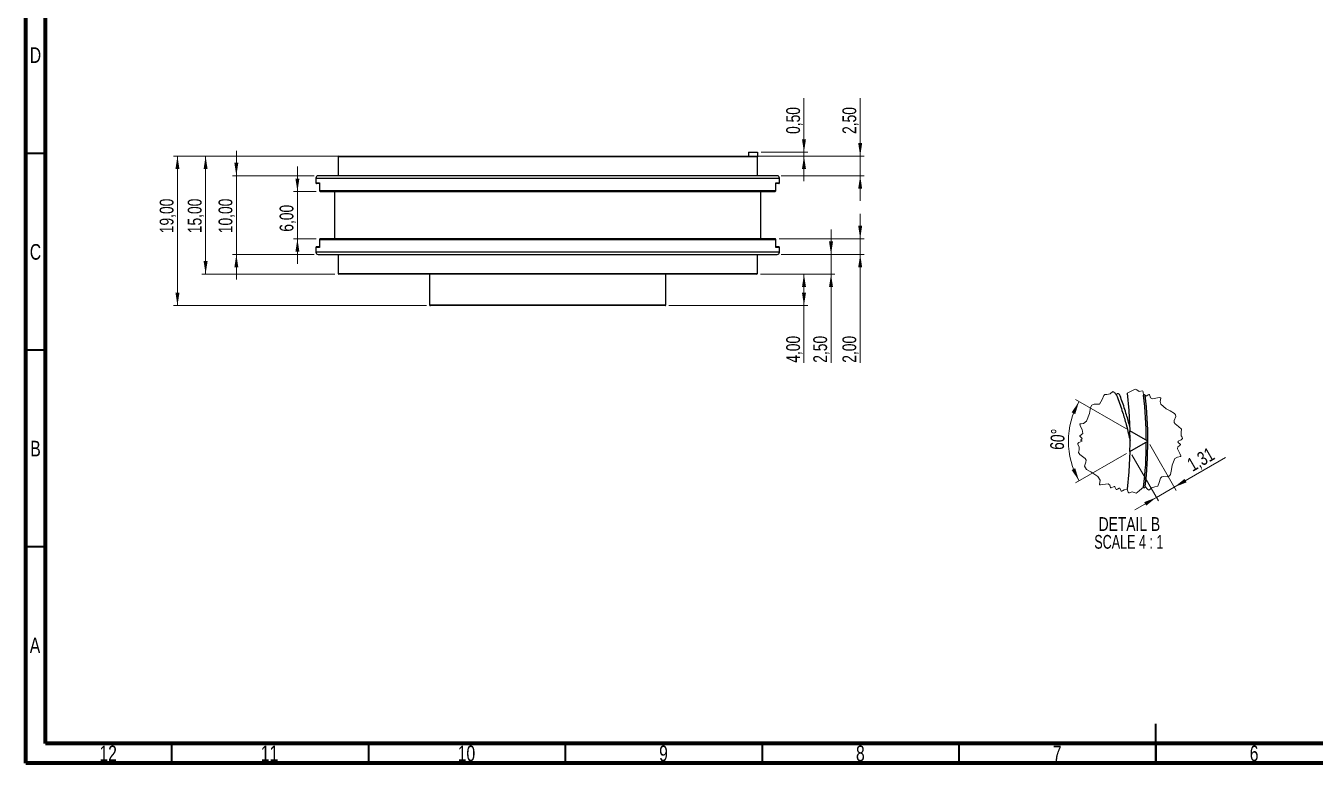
# Model space of a CAD drawing. Header units: millimetres. Extents: x 15 to 589, y 5 to 415.
# Drawn here: x 15 to 342.5, y 5 to 192.4 of the extents above; entities that cross this region are included whole.
import ezdxf

# ---------------------------------------------------------------- set-up
doc = ezdxf.new("R2010")
doc.units = ezdxf.units.MM
doc.styles.add('SLDTEXTSTYLE0', font='TXT', dxfattribs={"width": 0.75})
doc.styles.add('SLDTEXTSTYLE6', font='TXT', dxfattribs={"width": 0.681818})
doc.dimstyles.new('SLDDIMSTYLE0', dxfattribs={"dimtxt": 3.5, "dimasz": 3.302, "dimexe": 0, "dimexo": 0.0625, "dimgap": 0.875, "dimtad": 1, "dimlfac": 0.5, "dimrnd": 1e-09, "dimzin": 12, "dimdsep": 46, "dimtxsty": 'SLDTEXTSTYLE0', "dimsah": 1, "dimcen": 0.09, "dimadec": 0, "dimazin": 3, "dimtfac": 1, "dimtofl": 0, "dimtmove": 0, "dimatfit": 3, "dimfxl": 0, "dimfrac": 2, "dimtolj": 1, "dimtzin": 12, "dimarcsym": 0})
doc.dimstyles.new('SLDDIMSTYLE1', dxfattribs={"dimtxt": 3.5, "dimasz": 3.302, "dimexe": 0, "dimexo": 0.0625, "dimgap": 0.875, "dimtad": 1, "dimlfac": 0.5, "dimrnd": 1e-09, "dimzin": 12, "dimdsep": 46, "dimtxsty": 'SLDTEXTSTYLE0', "dimsah": 1, "dimcen": 0.09, "dimadec": 0, "dimazin": 3, "dimtfac": 1, "dimtmove": 0, "dimatfit": 0, "dimfxl": 0, "dimfrac": 2, "dimtolj": 1, "dimtzin": 12, "dimarcsym": 0})
doc.dimstyles.new('SLDDIMSTYLE2', dxfattribs={"dimtxt": 3.5, "dimasz": 3.302, "dimexe": 0, "dimexo": 0.0625, "dimgap": 0.875, "dimtad": 1, "dimlfac": 0.5, "dimrnd": 1e-09, "dimdsep": 46, "dimtxsty": 'SLDTEXTSTYLE0', "dimsah": 1, "dimcen": 0.09, "dimadec": 0, "dimazin": 2, "dimtfac": 1, "dimtmove": 0, "dimatfit": 0, "dimfxl": 0, "dimfrac": 2, "dimtolj": 1, "dimtzin": 12, "dimarcsym": 0})
doc.dimstyles.new('SLDDIMSTYLE3', dxfattribs={"dimtxt": 3.5, "dimasz": 3.302, "dimexe": 0, "dimexo": 0.0625, "dimgap": 0.875, "dimtad": 1, "dimdec": 4, "dimlfac": 0.25, "dimzin": 12, "dimdsep": 46, "dimtxsty": 'SLDTEXTSTYLE0', "dimsah": 1, "dimcen": 0.09, "dimazin": 3, "dimtfac": 1, "dimtofl": 0, "dimtmove": 0, "dimatfit": 3, "dimfxl": 0, "dimfrac": 2, "dimtolj": 1, "dimtzin": 12, "dimarcsym": 0})
doc.dimstyles.new('SLDDIMSTYLE4', dxfattribs={"dimtxt": 3.5, "dimasz": 3.302, "dimexe": 0, "dimexo": 0.0625, "dimgap": 0.875, "dimtad": 1, "dimlfac": 0.25, "dimrnd": 1e-09, "dimzin": 12, "dimdsep": 46, "dimtxsty": 'SLDTEXTSTYLE0', "dimsah": 1, "dimcen": 0.09, "dimadec": 0, "dimazin": 3, "dimtfac": 1, "dimtmove": 0, "dimatfit": 0, "dimfxl": 0, "dimfrac": 2, "dimtolj": 1, "dimtzin": 12, "dimarcsym": 0})

# ---------------------------------------------------------------- blocks, each defined once
blk = doc.blocks.new('_D_8')
at = {"color": 7, "linetype": 'Continuous', "lineweight": 0}
for p, q in [((212.64, 160.31), (212.64, 173.99)), ((199.53, 159.31), (213.64, 159.31)), ((201.8, 160.31), (213.64, 160.31)), ((212.64, 160.31), (212.64, 159.31)), ((212.64, 159.31), (212.64, 152.96))]:
    blk.add_line(p, q, dxfattribs=at)
at = {"color": 7, "linetype": 'Continuous', "lineweight": 18}
for points in [[(212.64, 160.31), (213.15, 163.61), (212.13, 163.61)], [(212.64, 159.31), (212.13, 156), (213.15, 156)]]:
    blk.add_solid(points, dxfattribs=at)
at = {"color": 7, "linetype": 'Continuous', "lineweight": 18, "insert": (208.13, 164.94), "char_height": 3.5, "attachment_point": 1, "rotation": 90, "style": 'SLDTEXTSTYLE0'}
blk.add_mtext('0,50', dxfattribs=at)
blk = doc.blocks.new('_D_9')
at = {"color": 7, "linetype": 'Continuous', "lineweight": 0}
for p, q in [((95.55, 159.31), (59.67, 159.31)), ((60.67, 129.31), (60.67, 159.31)), ((93.5, 129.31), (59.67, 129.31))]:
    blk.add_line(p, q, dxfattribs=at)
at = {"color": 7, "linetype": 'Continuous', "lineweight": 18}
for points in [[(60.67, 159.31), (60.16, 156), (61.17, 156)], [(60.67, 129.31), (61.17, 132.61), (60.16, 132.61)]]:
    blk.add_solid(points, dxfattribs=at)
at = {"color": 7, "linetype": 'Continuous', "lineweight": 18, "insert": (56.15, 139.71), "char_height": 3.5, "attachment_point": 1, "rotation": 90, "style": 'SLDTEXTSTYLE0'}
blk.add_mtext('15,00', dxfattribs=at)
blk = doc.blocks.new('_D_10')
at = {"color": 7, "linetype": 'Continuous', "lineweight": 0}
for p, q in [((68.48, 154.31), (68.48, 160.66)), ((88.27, 154.31), (67.48, 154.31)), ((68.48, 154.31), (68.48, 134.31)), ((88.27, 134.31), (67.48, 134.31)), ((68.48, 134.31), (68.48, 127.96))]:
    blk.add_line(p, q, dxfattribs=at)
at = {"color": 7, "linetype": 'Continuous', "lineweight": 18}
for points in [[(68.48, 154.31), (68.98, 157.61), (67.97, 157.61)], [(68.48, 134.31), (67.97, 131), (68.98, 131)]]:
    blk.add_solid(points, dxfattribs=at)
at = {"color": 7, "linetype": 'Continuous', "lineweight": 18, "insert": (63.96, 139.71), "char_height": 3.5, "attachment_point": 1, "rotation": 90, "style": 'SLDTEXTSTYLE0'}
blk.add_mtext('10,00', dxfattribs=at)
blk = doc.blocks.new('_D_11')
at = {"color": 7, "linetype": 'Continuous', "lineweight": 0}
for p, q in [((83.99, 150.31), (83.99, 156.66)), ((88.79, 150.31), (82.99, 150.31)), ((83.99, 138.31), (83.99, 150.31)), ((88.79, 138.31), (82.99, 138.31)), ((83.99, 138.31), (83.99, 131.96))]:
    blk.add_line(p, q, dxfattribs=at)
at = {"color": 7, "linetype": 'Continuous', "lineweight": 18}
for points in [[(83.99, 150.31), (84.49, 153.61), (83.48, 153.61)], [(83.99, 138.31), (83.48, 135), (84.49, 135)]]:
    blk.add_solid(points, dxfattribs=at)
at = {"color": 7, "linetype": 'Continuous', "lineweight": 18, "insert": (79.47, 140.09), "char_height": 3.5, "attachment_point": 1, "rotation": 90, "style": 'SLDTEXTSTYLE0'}
blk.add_mtext('6,00', dxfattribs=at)
blk = doc.blocks.new('_D_12')
at = {"color": 7, "linetype": 'Continuous', "lineweight": 0}
for p, q in [((95.55, 159.31), (52.52, 159.31)), ((53.52, 159.31), (53.52, 121.31)), ((116.75, 121.31), (52.52, 121.31))]:
    blk.add_line(p, q, dxfattribs=at)
at = {"color": 7, "linetype": 'Continuous', "lineweight": 18}
for points in [[(53.52, 159.31), (53.01, 156), (54.03, 156)], [(53.52, 121.31), (54.03, 124.61), (53.01, 124.61)]]:
    blk.add_solid(points, dxfattribs=at)
at = {"color": 7, "linetype": 'Continuous', "lineweight": 18, "insert": (49.01, 139.71), "char_height": 3.5, "attachment_point": 1, "rotation": 90, "style": 'SLDTEXTSTYLE0'}
blk.add_mtext('19,00', dxfattribs=at)
blk = doc.blocks.new('_D_13')
at = {"color": 7, "linetype": 'Continuous', "lineweight": 0}
for p, q in [((201.6, 129.31), (213.64, 129.31)), ((212.64, 121.31), (212.64, 129.31)), ((178.35, 121.31), (213.64, 121.31)), ((212.64, 121.31), (212.64, 106.78))]:
    blk.add_line(p, q, dxfattribs=at)
at = {"color": 7, "linetype": 'Continuous', "lineweight": 18}
for points in [[(212.64, 129.31), (212.13, 126), (213.15, 126)], [(212.64, 121.31), (213.15, 124.61), (212.13, 124.61)]]:
    blk.add_solid(points, dxfattribs=at)
at = {"color": 7, "linetype": 'Continuous', "lineweight": 18, "insert": (208.13, 106.78), "char_height": 3.5, "attachment_point": 1, "rotation": 90, "style": 'SLDTEXTSTYLE0'}
blk.add_mtext('4,00', dxfattribs=at)
blk = doc.blocks.new('_D_14')
at = {"color": 7, "linetype": 'Continuous', "lineweight": 0}
for p, q in [((219.51, 134.31), (219.51, 140.66)), ((206.83, 134.31), (220.51, 134.31)), ((219.51, 129.31), (219.51, 134.31)), ((201.6, 129.31), (220.51, 129.31)), ((219.51, 129.31), (219.51, 106.78))]:
    blk.add_line(p, q, dxfattribs=at)
at = {"color": 7, "linetype": 'Continuous', "lineweight": 18}
for points in [[(219.51, 134.31), (220.02, 137.61), (219, 137.61)], [(219.51, 129.31), (219, 126), (220.02, 126)]]:
    blk.add_solid(points, dxfattribs=at)
at = {"color": 7, "linetype": 'Continuous', "lineweight": 18, "insert": (215, 106.78), "char_height": 3.5, "attachment_point": 1, "rotation": 90, "style": 'SLDTEXTSTYLE0'}
blk.add_mtext('2,50', dxfattribs=at)
blk = doc.blocks.new('_D_15')
at = {"color": 7, "linetype": 'Continuous', "lineweight": 0}
for p, q in [((226.92, 138.31), (226.92, 144.66)), ((206.3, 138.31), (227.92, 138.31)), ((226.92, 134.31), (226.92, 138.31)), ((206.83, 134.31), (227.92, 134.31)), ((226.92, 134.31), (226.92, 106.78))]:
    blk.add_line(p, q, dxfattribs=at)
at = {"color": 7, "linetype": 'Continuous', "lineweight": 18}
for points in [[(226.92, 138.31), (227.42, 141.61), (226.41, 141.61)], [(226.92, 134.31), (226.41, 131), (227.42, 131)]]:
    blk.add_solid(points, dxfattribs=at)
at = {"color": 7, "linetype": 'Continuous', "lineweight": 18, "insert": (222.41, 106.78), "char_height": 3.5, "attachment_point": 1, "rotation": 90, "style": 'SLDTEXTSTYLE0'}
blk.add_mtext('2,00', dxfattribs=at)
blk = doc.blocks.new('_D_16')
at = {"color": 7, "linetype": 'Continuous', "lineweight": 0}
for p, q in [((226.92, 159.31), (226.92, 173.99)), ((199.53, 159.31), (227.92, 159.31)), ((226.92, 159.31), (226.92, 154.31)), ((206.83, 154.31), (227.92, 154.31)), ((226.92, 154.31), (226.92, 147.96))]:
    blk.add_line(p, q, dxfattribs=at)
at = {"color": 7, "linetype": 'Continuous', "lineweight": 18}
for points in [[(226.92, 159.31), (227.42, 162.61), (226.41, 162.61)], [(226.92, 154.31), (226.41, 151), (227.42, 151)]]:
    blk.add_solid(points, dxfattribs=at)
at = {"color": 7, "linetype": 'Continuous', "lineweight": 18, "insert": (222.41, 164.94), "char_height": 3.5, "attachment_point": 1, "rotation": 90, "style": 'SLDTEXTSTYLE0'}
blk.add_mtext('2,50', dxfattribs=at)
blk = doc.blocks.new('_D_33')
at = {"color": 7, "linetype": 'Continuous', "lineweight": 0}
for p, q in [((294.56, 89.97), (281.63, 97.44)), ((294.56, 83.74), (281.63, 76.27))]:
    blk.add_line(p, q, dxfattribs=at)
at = {"color": 7, "linetype": 'Continuous', "lineweight": 18}
blk.add_arc((299.96, 86.86), 20.17, 150, 210, dxfattribs=at)
for points in [[(282.49, 96.94), (280.62, 94.17), (281.54, 93.74)], [(282.49, 76.77), (281.54, 79.97), (280.62, 79.54)]]:
    blk.add_solid(points, dxfattribs=at)
at = {"color": 7, "linetype": 'Continuous', "lineweight": 18, "insert": (275.12, 84.77), "char_height": 3.5, "attachment_point": 1, "rotation": 86.6788, "style": 'SLDTEXTSTYLE0'}
blk.add_mtext('60°', dxfattribs=at)
blk = doc.blocks.new('_D_34')
at = {"color": 7, "linetype": 'Continuous', "lineweight": 0}
for p, q in [((300.46, 85.99), (307.2, 74.32)), ((295.92, 83.37), (302.66, 71.7)), ((306.7, 75.18), (319.66, 82.67)), ((302.16, 72.57), (296.66, 69.39)), ((302.16, 72.57), (306.7, 75.18))]:
    blk.add_line(p, q, dxfattribs=at)
at = {"color": 7, "linetype": 'Continuous', "lineweight": 18}
for points in [[(306.7, 75.18), (309.81, 76.39), (309.3, 77.27)], [(302.16, 72.57), (299.05, 71.35), (299.56, 70.47)]]:
    blk.add_solid(points, dxfattribs=at)
at = {"color": 7, "linetype": 'Continuous', "lineweight": 18, "insert": (309.57, 82.05), "char_height": 3.5, "attachment_point": 1, "rotation": 30, "style": 'SLDTEXTSTYLE0'}
blk.add_mtext('1,31', dxfattribs=at)
blk = doc.blocks.new('SW_NOTE_0_2')
at = {"color": 0, "linetype": 'Continuous', "lineweight": 0, "char_height": 3.5, "attachment_point": 2}
for s, insert, style in [('DETAIL B', (9.13, 4.51), 'SLDTEXTSTYLE0'), ('SCALE 4 : 1', (8.99, -0.01), 'SLDTEXTSTYLE6')]:
    blk.add_mtext(s, dxfattribs=dict(at, insert=insert, style=style))

msp = doc.modelspace()

# ---------------------------------------------------------------- linework, layer by layer
at = {"color": 7, "linetype": 'Continuous', "lineweight": 70}
for p, q in [((15, 5), (15, 415)), ((20, 10), (20, 410)), ((584, 10), (20, 10)), ((589, 5), (15, 5))]:
    msp.add_line(p, q, dxfattribs=at)
at = {"color": 7, "linetype": 'Continuous', "lineweight": 35}
for p, q in [((20, 160), (15, 160)), ((20, 110), (15, 110)), ((20, 60), (15, 60)), ((302, 5), (302, 15)), ((52, 10), (52, 5)), ((102, 10), (102, 5)), ((152, 10), (152, 5)), ((202, 10), (202, 5)), ((252, 10), (252, 5)), ((302, 10), (302, 5))]:
    msp.add_line(p, q, dxfattribs=at)
at = {"color": 7, "linetype": 'Continuous', "lineweight": 25}
for p, q in [((94.29561, 159.10555), (94.29561, 154.30555)), ((94.49561, 159.30555), (200.59548, 159.30555)), ((200.79561, 159.10555), (185.19904, 159.10555)), ((198.52881, 160.30555), (198.52881, 159.30555)), ((198.52881, 160.30555), (200.79561, 160.30555)), ((200.79561, 160.30555), (200.79561, 159.10555)), ((200.79561, 154.30555), (200.79561, 159.10555)), ((205.8256, 154.30555), (89.26561, 154.30555)), ((88.6656, 153.70555), (88.6656, 152.50555)), ((89.59215, 152.30555), (88.8656, 152.30555)), ((89.59215, 152.47071), (89.59215, 150.50555)), ((89.59531, 152.50555), (89.59509, 152.47071)), ((89.59531, 152.50555), (89.59531, 150.50555)), ((205.4959, 150.50555), (205.4959, 152.50555)), ((205.49612, 152.47071), (205.4959, 152.50555)), ((205.49906, 150.50555), (205.49906, 152.47071)), ((206.22561, 152.30555), (205.49906, 152.30555)), ((206.42561, 152.50555), (206.42561, 153.70555)), ((205.4959, 150.50555), (89.59531, 150.50555)), ((89.79215, 150.30555), (205.29906, 150.30555)), ((93.4356, 150.30555), (93.4356, 138.30555)), ((201.65561, 138.30555), (201.65561, 150.30555)), ((89.59215, 138.10555), (89.59215, 136.1404)), ((89.59531, 138.10555), (89.59531, 136.10555)), ((89.59531, 138.10555), (205.4959, 138.10555)), ((205.29906, 138.30555), (89.79215, 138.30555)), ((205.4959, 136.10555), (205.4959, 138.10555)), ((205.49906, 136.1404), (205.49906, 138.10555)), ((88.6656, 136.10555), (88.6656, 134.90555)), ((88.8656, 136.30555), (89.59215, 136.30555)), ((89.26561, 134.30555), (205.8256, 134.30555)), ((89.59509, 136.1404), (89.59531, 136.10555)), ((94.29561, 134.30555), (94.29561, 129.50555)), ((200.79561, 129.50555), (200.79561, 134.30555)), ((205.4959, 136.10555), (205.49612, 136.1404)), ((205.49906, 136.30555), (206.22561, 136.30555)), ((206.42561, 134.90555), (206.42561, 136.10555)), ((200.59561, 129.30555), (94.49561, 129.30555)), ((117.54561, 129.30555), (117.54561, 121.50555)), ((177.5456, 121.50555), (177.5456, 129.30555)), ((177.3456, 121.30555), (117.74561, 121.30555)), ((168.75881, 121.50555), (177.5456, 121.50555)), ((299.95826, 86.85562), (295.42467, 89.47309)), ((295.42467, 84.23815), (299.95826, 86.85562))]:
    msp.add_line(p, q, dxfattribs=at)
at = {"color": 8, "linetype": 'Continuous', "lineweight": 25}
for p, q in [((185.19904, 159.10555), (94.29561, 159.10555)), ((88.6656, 153.70555), (206.42561, 153.70555)), ((88.6656, 152.50555), (89.59531, 152.50555)), ((205.4959, 152.50555), (206.42561, 152.50555)), ((89.59531, 150.50555), (89.59215, 150.50555)), ((205.49906, 150.50555), (205.4959, 150.50555)), ((89.59215, 138.10555), (89.59531, 138.10555)), ((205.4959, 138.10555), (205.49906, 138.10555)), ((89.59531, 136.10555), (88.6656, 136.10555)), ((206.42561, 134.90555), (88.6656, 134.90555)), ((206.42561, 136.10555), (205.4959, 136.10555)), ((94.29561, 129.50555), (200.79561, 129.50555)), ((117.54561, 121.50555), (168.75881, 121.50555))]:
    msp.add_line(p, q, dxfattribs=at)
at = {"color": 7, "linetype": 'Continuous', "lineweight": 18, "flags": 128}
for points in [[(292.7675, 98.74288), (292.46138, 98.98183), (292.26628, 98.99429), (292.12688, 98.79172), (292.03777, 98.5538), (291.54957, 99.17283), (291.08843, 99.43709), (290.43268, 98.85542), (289.52369, 98.7021), (289.08744, 98.6856), (288.77576, 98.43161), (288.38905, 97.47005), (287.70441, 96.23245), (286.31374, 96.23208), (285.74832, 96.00516), (285.41879, 95.40116), (285.12646, 93.8818), (284.39502, 91.94468), (283.58961, 91.32328), (283.00666, 91.28655), (282.78918, 91.24825), (282.67517, 91.15475), (282.84112, 90.61824), (283.28952, 89.84249), (283.4391, 88.83323), (282.68503, 88.19236), (282.68893, 88.1163), (282.745, 88.03558), (282.95615, 87.86366), (283.29842, 87.5104), (283.17988, 87.34656), (282.99332, 87.18888), (282.98053, 87.10806), (283.03788, 87.02511), (283.27027, 86.85562), (282.43798, 86.50422), (282.19759, 86.29136), (282.16719, 86.03405), (282.53595, 85.38759), (282.49982, 84.66851), (282.32248, 83.9997), (282.71661, 83.44921), (284.04813, 82.46379), (284.28393, 82.0359), (284.21515, 81.53443), (283.85481, 80.47605), (284.39299, 79.64994), (285.48085, 79.06742), (287.25605, 77.84595), (287.86003, 76.96226), (287.69503, 75.87324), (287.79001, 75.76384), (287.97973, 75.74108), (288.5573, 75.85517), (289.90133, 76.01891), (290.32346, 75.66803), (290.52325, 75.07693), (290.58426, 74.9878), (290.66434, 74.95224), (291.40976, 75.34505), (291.51253, 75.31819), (291.59616, 75.22822), (291.73038, 74.94262), (291.94497, 74.57775), (292.1025, 74.57507), (292.2924, 74.68649), (292.67449, 74.9157), (292.82067, 74.8705), (292.93179, 74.69975), (293.21022, 74.1651), (293.36423, 74.13082), (293.55167, 74.20849), (293.95593, 74.44744), (294.71472, 74.69034), (294.97366, 73.90668), (295.11057, 73.74098), (295.28519, 73.69657), (295.9982, 73.98992), (296.72672, 73.74081), (297.02108, 73.67366), (297.29692, 73.78965), (297.82025, 74.31571), (298.88696, 75.15985), (299.07222, 75.02951), (299.18624, 75.0279), (299.26158, 75.14995), (299.30661, 75.29114), (299.85886, 74.65121), (300.25951, 74.44174), (300.56187, 74.62441), (300.86885, 74.99513), (301.72036, 75.24362), (302.49014, 75.43708), (302.86371, 76.32294), (303.22484, 77.4099), (303.52533, 77.75441), (303.97025, 77.86747), (305.02666, 77.82954), (305.43354, 78.00532), (305.70057, 78.39297), (305.97364, 79.62807), (306.14353, 80.76487), (306.82642, 82.42156), (307.46361, 82.82396), (308.252, 82.92133), (308.37783, 83.00514), (308.39355, 83.14695), (308.07454, 83.74166), (307.48177, 84.87993), (307.57662, 85.38466), (308.06802, 85.76228), (308.22363, 85.88384), (308.28171, 85.97875), (308.24515, 86.09028), (308.09855, 86.20784), (307.76789, 86.41365), (307.60341, 86.57672), (307.59711, 86.6376), (307.634, 86.69756), (307.68899, 86.74163), (307.71864, 86.77616), (307.71671, 86.7959), (307.70094, 86.81575), (307.64625, 86.85562)], [(307.64625, 86.85562), (308.428, 87.17768), (308.75315, 87.49182), (308.67498, 87.83656), (308.42007, 88.24508), (308.45385, 89.13175), (308.51245, 89.92327), (307.78897, 90.5575), (306.8719, 91.24367), (306.64066, 91.63787), (306.67484, 92.09611), (307.04424, 93.08672), (307.00464, 93.52811), (306.72002, 93.90368), (305.63327, 94.55238), (304.60867, 95.07282), (303.25255, 96.24513), (303.07506, 96.97841), (303.23092, 97.75577), (303.18962, 97.9002), (303.05855, 97.9586), (302.39095, 97.8419), (301.12396, 97.64117), (300.67719, 97.89414), (300.47548, 98.48079), (300.40873, 98.66501), (300.33617, 98.74778), (300.21745, 98.7449), (300.0587, 98.64074), (299.75901, 98.39249), (299.55363, 98.2918), (299.49464, 98.30728), (299.45031, 98.36384), (299.42602, 98.43041), (299.4019, 98.46736), (299.3821, 98.47043), (299.35804, 98.46102), (299.30281, 98.42137), (299.22555, 98.63211), (299.1336, 98.6978), (299.00335, 98.64095), (298.88696, 98.55139), (298.80856, 99.37338), (298.71183, 99.56545), (298.55138, 99.64758), (297.79066, 99.51991), (297.13538, 99.92485), (296.86317, 100.05577), (296.56832, 100.00394), (295.9409, 99.60711), (294.71273, 99.02079)]]:
    msp.add_lwpolyline(points, dxfattribs=at)
at = {"color": 7, "linetype": 'Continuous', "lineweight": 25, "flags": 128}
for points in [[(294.71273, 99.02079), (295.15934, 94.65884), (295.42467, 89.47309)], [(295.42467, 84.23815), (295.16319, 79.1027), (294.71472, 74.69034)]]:
    msp.add_lwpolyline(points, dxfattribs=at)
at = {"color": 7, "linetype": 'Continuous', "lineweight": 25}
for centre, radius, start, end in [((94.49561, 159.10555), 0.2, 90, 180), ((89.26561, 153.70555), 0.6, 90, 180), ((205.82561, 153.70555), 0.6, 0, 90), ((88.86561, 152.50555), 0.2, 180, 270), ((206.22561, 152.50555), 0.2, 270, 0), ((89.79215, 150.50555), 0.2, 180, 270), ((89.79374, 150.50399), 0.19844, 179.5475403, 269.5400063), ((205.29906, 150.50555), 0.2, 270, 0), ((205.29747, 150.50399), 0.19844, 270.4599937, 0.4524597), ((89.79215, 138.10555), 0.2, 90, 180), ((89.79374, 138.10712), 0.19844, 90.4597831, 180.4524702), ((205.29906, 138.10555), 0.2, 0, 90), ((205.29747, 138.10712), 0.19844, 359.5475298, 89.5402169), ((88.86561, 136.10555), 0.2, 90, 180), ((89.26561, 134.90555), 0.6, 180, 270), ((205.82561, 134.90555), 0.6, 270, 0), ((206.22561, 136.10555), 0.2, 0, 90), ((94.49561, 129.50555), 0.2, 180, 270), ((200.59561, 129.50555), 0.2, 270, 0), ((117.74561, 121.50555), 0.2, 180, 270), ((177.34561, 121.50555), 0.2, 270, 0), ((200.39462, 87.03445), 99.16341, 0.0301916, 6.6694419), ((217.72519, 87.99678), 82.24099, 359.2049497, 7.2822054), ((193.45112, 86.85562), 102.00715, 358.5296482, 1.4703518), ((218.40768, 85.62245), 81.15652, 352.5928837, 0.7074828), ((199.76802, 86.70073), 100.19037, 353.4610204, 0.0885781)]:
    msp.add_arc(centre, radius, start, end, dxfattribs=at)
for points, knots in [([(200.59548, 159.30555), (200.61212, 159.30447), (200.64485, 159.30235), (200.69158, 159.28317), (200.7403, 159.24889), (200.77483, 159.20082), (200.79304, 159.14811), (200.79474, 159.11996), (200.79561, 159.10555)], [0, 0, 0, 0, 0.170094952, 0.334620297, 0.502200151, 0.750936656, 0.872479792, 1, 1, 1, 1]), ([(292.03777, 98.5538), (292.12043, 98.34453), (292.68481, 96.91556), (293.49093, 94.43168), (294.40216, 91.35072), (295.01983, 88.94358), (295.33011, 87.56616), (295.45817, 86.99767)], [0, 0, 0, 0, 0.055956704, 0.382097842, 0.648843135, 0.855071797, 1, 1, 1, 1]), ([(295.38918, 90.61233), (295.11562, 91.59598), (294.50552, 93.78974), (293.63666, 96.50571), (292.97462, 98.20976), (292.7675, 98.74288)], [0, 0, 0, 0, 0.358380138, 0.799269366, 1, 1, 1, 1])]:
    msp.add_open_spline(points, degree=3, knots=knots, dxfattribs=at)

# ---------------------------------------------------------------- block references
at = {"color": 7, "linetype": 'Continuous', "lineweight": 0}
msp.add_blockref('SW_NOTE_0_2', (286.16139, 63.02933), dxfattribs=at)

# ---------------------------------------------------------------- texts
at = {"color": 7, "linetype": 'Continuous', "lineweight": 0, "char_height": 3.96875, "attachment_point": 2, "style": 'SLDTEXTSTYLE0'}
for s, insert in [('D', (17.45269, 186.94932)), ('C', (17.45866, 136.94932)), ('B', (17.4706, 86.94932)), ('A', (17.33969, 36.94932)), ('12', (35.92007, 9.49044)), ('11', (76.92007, 9.49044)), ('10', (126.92007, 9.49044)), ('9', (176.96004, 9.49044)), ('8', (226.96004, 9.49044)), ('7', (276.96004, 9.49044)), ('6', (326.96004, 9.49044))]:
    msp.add_mtext(s, dxfattribs=dict(at, insert=insert))

# ---------------------------------------------------------------- dimensions: what is measured, and where the dimension line sits
at = {"color": 7, "linetype": 'Continuous', "lineweight": 18}
for base, p1, p2, angle, dimstyle, picture, middle in [((212.64005, 159.30555), (200.79561, 160.30555), (198.52881, 159.30555), 90, 'SLDDIMSTYLE2', '_D_8', (212.64005, 169.46767)), ((226.9169, 154.30555), (198.52881, 159.30555), (205.82561, 154.30555), 90, 'SLDDIMSTYLE1', '_D_16', (226.9169, 169.46767)), ((68.47581, 134.30555), (89.26561, 154.30555), (89.26561, 134.30555), 90, 'SLDDIMSTYLE1', '_D_10', (68.47581, 145.52894)), ((53.5173, 121.30555), (96.54566, 159.30555), (117.74561, 121.30555), 90, 'SLDDIMSTYLE0', '_D_12', (53.5173, 145.52894)), ((60.66561, 159.30555), (94.49561, 129.30555), (96.54566, 159.30555), 90, 'SLDDIMSTYLE0', '_D_9', (60.66561, 145.52894)), ((83.9867, 150.30555), (89.79215, 138.30555), (89.79215, 150.30555), 90, 'SLDDIMSTYLE1', '_D_11', (83.9867, 144.61792)), ((226.9169, 138.30555), (205.82561, 134.30555), (205.29906, 138.30555), 90, 'SLDDIMSTYLE1', '_D_15', (226.9169, 111.30555)), ((219.51222, 134.30555), (200.59561, 129.30555), (205.82561, 134.30555), 90, 'SLDDIMSTYLE1', '_D_14', (219.51222, 111.30555)), ((212.64005, 129.30555), (177.34561, 121.30555), (200.59561, 129.30555), 90, 'SLDDIMSTYLE0', '_D_13', (212.64005, 111.30555)), ((306.69744, 75.18302), (295.42467, 84.23815), (299.95826, 86.85562), 30, 'SLDDIMSTYLE4', '_D_34', (315.74042, 80.40399))]:
    dim = msp.add_linear_dim(base=base, p1=p1, p2=p2, angle=angle, dimstyle=dimstyle, dxfattribs=at)
    dim.commit()
    dim.dimension.update_dxf_attribs({"geometry": picture, "text_midpoint": middle, "dimtype": 160})
dim = msp.add_angular_dim_2l(base=(279.79011, 86.85562), line1=((295.42467, 84.23815), (299.95826, 86.85562)), line2=((299.95826, 86.85562), (295.42467, 89.47309)), dimstyle='SLDDIMSTYLE3', dxfattribs=at)
dim.commit()
dim.dimension.update_dxf_attribs({"geometry": '_D_33', "text_midpoint": (279.82398, 88.02404), "dimtype": 162})

doc.saveas('drawing.dxf')
